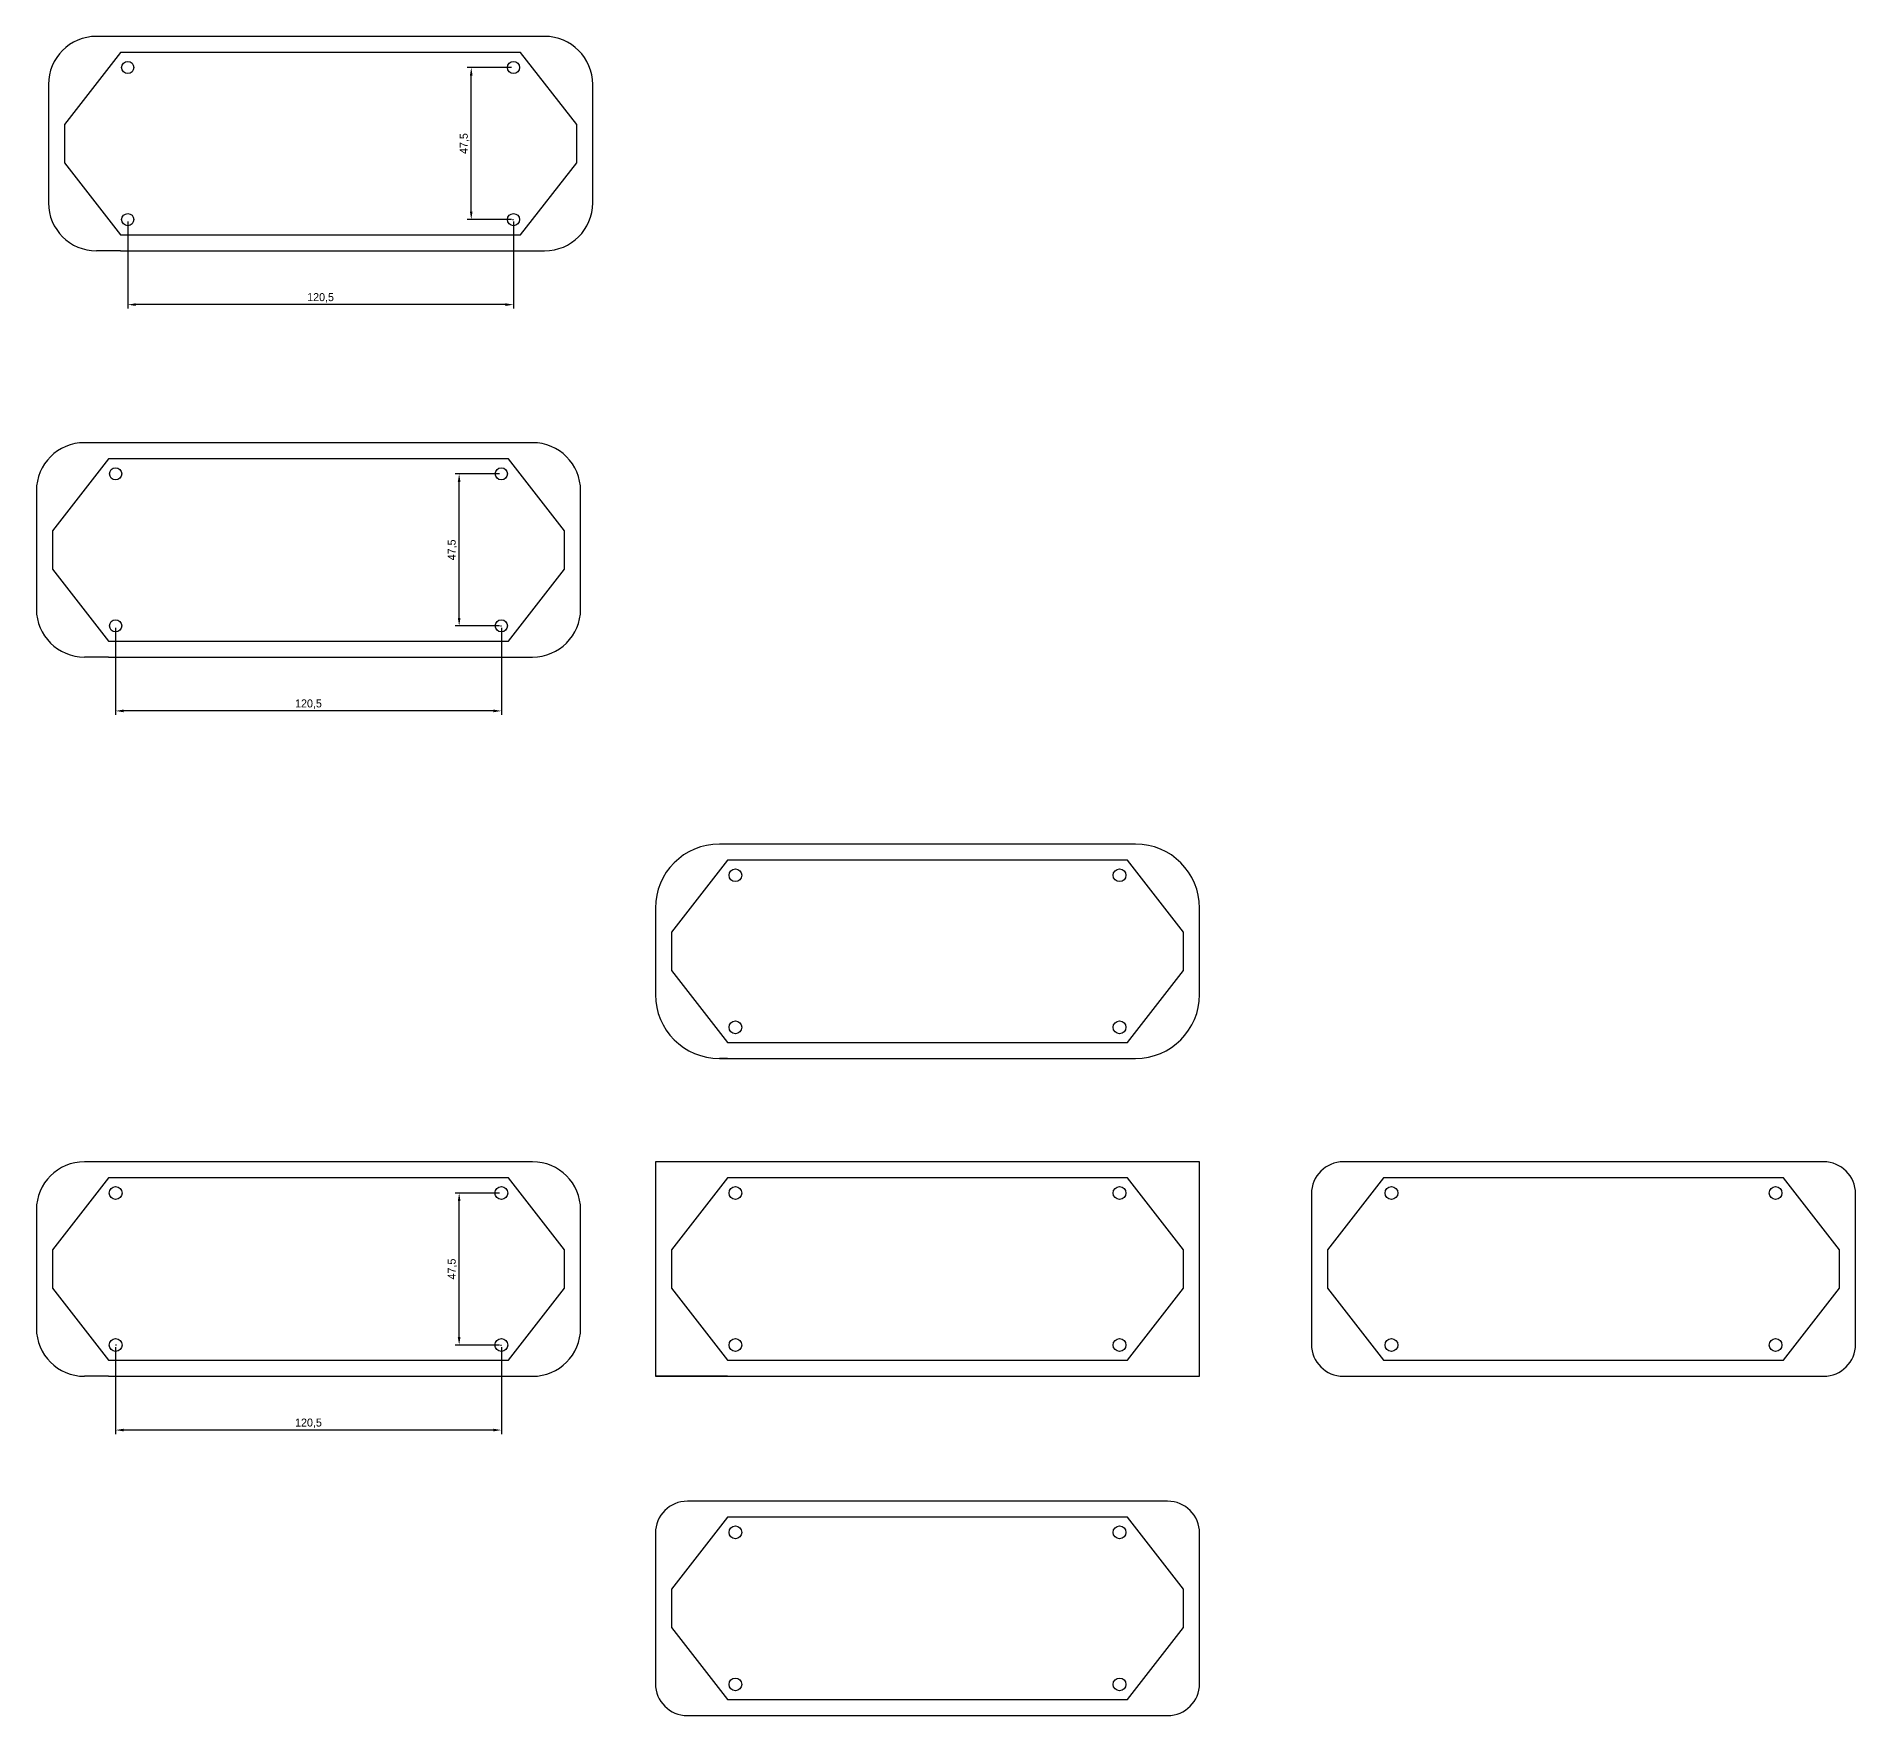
# Model space of a CAD drawing. Header units: millimetres. Extents: x -350 to 1739, y -657 to -133.
# Drawn here: x -350 to 218, y -657 to -133 of the extents above; entities that cross this region are included whole.
import ezdxf

# ---------------------------------------------------------------- set-up
doc = ezdxf.new("R2010")
doc.units = ezdxf.units.MM
doc.layers.get('0').update_dxf_attribs({"true_color": 0xc2ced6})
doc.styles.get("Standard").update_dxf_attribs({"font": ''})
doc.styles.get('Standard').set_extended_font_data('Great Vibes')
doc.dimstyles.new('ISO-25', dxfattribs={"dimtxt": 2.5, "dimasz": 2.5, "dimexe": 1.25, "dimexo": 0.625, "dimtad": 1, "dimtxsty": 'Standard', "dimcen": 2.5, "dimadec": 0, "dimazin": 0, "dimtfac": 1, "dimtmove": 0, "dimatfit": 3, "dimfxl": 1, "dimarcsym": 0})

# ---------------------------------------------------------------- blocks, each defined once
blk = doc.blocks.new('*D1')
at = {"color": 0, "lineweight": -2, "transparency": 16777216}
for p, q in [((-205.7, -494.15), (-219.51, -494.15)), ((-218.26, -539.15), (-218.26, -496.65)), ((-205.7, -541.65), (-219.51, -541.65))]:
    blk.add_line(p, q, dxfattribs=at)
at = {"color": 0, "transparency": 16777216}
for points in [[(-218.68, -496.65), (-217.84, -496.65), (-218.26, -494.15)], [(-218.68, -539.15), (-217.84, -539.15), (-218.26, -541.65)]]:
    blk.add_solid(points, dxfattribs=at)
at = {"layer": 'Defpoints', "color": 0, "transparency": 16777216}
for p in [(-218.26, -494.15), (-205.08, -494.15), (-205.08, -541.65)]:
    blk.add_point(p, dxfattribs=at)
at = {"color": 0, "transparency": 16777216, "insert": (-220.37, -517.9), "char_height": 2.5, "attachment_point": 5, "rotation": 90}
blk.add_mtext('47,5', dxfattribs=at)
blk = doc.blocks.new('*D2')
at = {"color": 0, "lineweight": -2, "transparency": 16777216}
for p, q in [((-325.58, -542.28), (-325.58, -569.47)), ((-205.08, -542.28), (-205.08, -569.47)), ((-207.58, -568.22), (-323.08, -568.22))]:
    blk.add_line(p, q, dxfattribs=at)
at = {"color": 0, "transparency": 16777216}
for points in [[(-323.08, -567.8), (-323.08, -568.63), (-325.58, -568.22)], [(-207.58, -567.8), (-207.58, -568.63), (-205.08, -568.22)]]:
    blk.add_solid(points, dxfattribs=at)
at = {"layer": 'Defpoints', "color": 0, "transparency": 16777216}
for p in [(-325.58, -541.65), (-205.08, -541.65), (-325.58, -568.22)]:
    blk.add_point(p, dxfattribs=at)
at = {"color": 0, "transparency": 16777216, "insert": (-265.33, -566.1), "char_height": 2.5, "attachment_point": 5}
blk.add_mtext('120,5', dxfattribs=at)
blk = doc.blocks.new('*D4')
at = {"color": 0, "lineweight": -2, "transparency": 16777216}
for p, q in [((-205.7, -269.46), (-219.51, -269.46)), ((-218.26, -314.46), (-218.26, -271.96)), ((-205.7, -316.96), (-219.51, -316.96))]:
    blk.add_line(p, q, dxfattribs=at)
at = {"color": 0, "transparency": 16777216}
for points in [[(-218.68, -271.96), (-217.84, -271.96), (-218.26, -269.46)], [(-218.68, -314.46), (-217.84, -314.46), (-218.26, -316.96)]]:
    blk.add_solid(points, dxfattribs=at)
at = {"layer": 'Defpoints', "color": 0, "transparency": 16777216}
for p in [(-218.26, -269.46), (-205.08, -269.46), (-205.08, -316.96)]:
    blk.add_point(p, dxfattribs=at)
at = {"color": 0, "transparency": 16777216, "insert": (-220.37, -293.21), "char_height": 2.5, "attachment_point": 5, "rotation": 90}
blk.add_mtext('47,5', dxfattribs=at)
blk = doc.blocks.new('*D5')
at = {"color": 0, "lineweight": -2, "transparency": 16777216}
for p, q in [((-325.58, -317.58), (-325.58, -344.77)), ((-205.08, -317.58), (-205.08, -344.77)), ((-207.58, -343.52), (-323.08, -343.52))]:
    blk.add_line(p, q, dxfattribs=at)
at = {"color": 0, "transparency": 16777216}
for points in [[(-323.08, -343.1), (-323.08, -343.94), (-325.58, -343.52)], [(-207.58, -343.1), (-207.58, -343.94), (-205.08, -343.52)]]:
    blk.add_solid(points, dxfattribs=at)
at = {"layer": 'Defpoints', "color": 0, "transparency": 16777216}
for p in [(-325.58, -316.96), (-205.08, -316.96), (-325.58, -343.52)]:
    blk.add_point(p, dxfattribs=at)
at = {"color": 0, "transparency": 16777216, "insert": (-265.33, -341.41), "char_height": 2.5, "attachment_point": 5}
blk.add_mtext('120,5', dxfattribs=at)
blk = doc.blocks.new('*D6')
at = {"color": 0, "lineweight": -2, "transparency": 16777216}
for p, q in [((-201.92, -142.51), (-215.73, -142.51)), ((-214.48, -187.51), (-214.48, -145.01)), ((-201.92, -190.01), (-215.73, -190.01))]:
    blk.add_line(p, q, dxfattribs=at)
at = {"color": 0, "transparency": 16777216}
for points in [[(-214.9, -145.01), (-214.07, -145.01), (-214.48, -142.51)], [(-214.9, -187.51), (-214.07, -187.51), (-214.48, -190.01)]]:
    blk.add_solid(points, dxfattribs=at)
at = {"layer": 'Defpoints', "color": 0, "transparency": 16777216}
for p in [(-214.48, -142.51), (-201.3, -142.51), (-201.3, -190.01)]:
    blk.add_point(p, dxfattribs=at)
at = {"color": 0, "transparency": 16777216, "insert": (-216.59, -166.26), "char_height": 2.5, "attachment_point": 5, "rotation": 90}
blk.add_mtext('47,5', dxfattribs=at)
blk = doc.blocks.new('*D7')
at = {"color": 0, "lineweight": -2, "transparency": 16777216}
for p, q in [((-321.8, -190.64), (-321.8, -217.83)), ((-201.3, -190.64), (-201.3, -217.83)), ((-203.8, -216.58), (-319.3, -216.58))]:
    blk.add_line(p, q, dxfattribs=at)
at = {"color": 0, "transparency": 16777216}
for points in [[(-319.3, -216.16), (-319.3, -216.99), (-321.8, -216.58)], [(-203.8, -216.16), (-203.8, -216.99), (-201.3, -216.58)]]:
    blk.add_solid(points, dxfattribs=at)
at = {"layer": 'Defpoints', "color": 0, "transparency": 16777216}
for p in [(-321.8, -190.01), (-201.3, -190.01), (-321.8, -216.58)]:
    blk.add_point(p, dxfattribs=at)
at = {"color": 0, "transparency": 16777216, "insert": (-261.55, -214.46), "char_height": 2.5, "attachment_point": 5}
blk.add_mtext('120,5', dxfattribs=at)

msp = doc.modelspace()

# ---------------------------------------------------------------- linework, layer by layer
for p, q in [((-191.548, -132.762), (-331.548, -132.762)), ((-324.048, -137.762), (-341.548, -160.262)), ((-199.048, -137.762), (-324.048, -137.762)), ((-181.548, -160.262), (-199.048, -137.762)), ((-346.548, -147.762), (-346.548, -184.762)), ((-176.548, -184.762), (-176.548, -147.762)), ((-341.548, -160.262), (-341.548, -172.262)), ((-181.548, -172.262), (-181.548, -160.262)), ((-341.548, -172.262), (-324.048, -194.762)), ((-199.048, -194.762), (-181.548, -172.262)), ((-201.548, -190.012), (-201.298, -190.012)), ((-324.048, -194.762), (-199.048, -194.762)), ((-324.048, -199.762), (-331.548, -199.762)), ((-324.048, -199.762), (-191.548, -199.762)), ((-195.326, -259.706), (-335.326, -259.706)), ((-327.826, -264.706), (-345.326, -287.206)), ((-202.826, -264.706), (-327.826, -264.706)), ((-185.326, -287.206), (-202.826, -264.706)), ((-350.326, -274.706), (-350.326, -311.706)), ((-180.326, -311.706), (-180.326, -274.706)), ((-345.326, -287.206), (-345.326, -299.206)), ((-185.326, -299.206), (-185.326, -287.206)), ((-345.326, -299.206), (-327.826, -321.706)), ((-202.826, -321.706), (-185.326, -299.206)), ((-205.326, -316.956), (-205.076, -316.956)), ((-327.826, -321.706), (-202.826, -321.706)), ((-327.826, -326.706), (-335.326, -326.706)), ((-327.826, -326.706), (-195.326, -326.706)), ((-6.962, -385.117), (-136.962, -385.117)), ((-134.462, -390.117), (-151.962, -412.617)), ((-9.462, -390.117), (-134.462, -390.117)), ((8.038, -412.617), (-9.462, -390.117)), ((-156.962, -405.117), (-156.962, -432.117)), ((13.038, -432.117), (13.038, -405.117)), ((-151.962, -412.617), (-151.962, -424.617)), ((8.038, -424.617), (8.038, -412.617)), ((-151.962, -424.617), (-134.462, -447.117)), ((-9.462, -447.117), (8.038, -424.617)), ((-134.462, -447.117), (-9.462, -447.117)), ((-134.462, -452.117), (-136.962, -452.117)), ((-136.962, -452.117), (-6.962, -452.117)), ((-195.326, -484.403), (-335.326, -484.403)), ((13.038, -484.403), (-156.962, -484.403)), ((-156.962, -484.403), (-156.962, -551.403)), ((13.038, -551.403), (13.038, -484.403)), ((207.976, -484.403), (57.976, -484.403)), ((87.386, -484.403), (87.386, -484.403)), ((-327.826, -489.403), (-345.326, -511.903)), ((-202.826, -489.403), (-327.826, -489.403)), ((-185.326, -511.903), (-202.826, -489.403)), ((-134.462, -489.403), (-151.962, -511.903)), ((-9.462, -489.403), (-134.462, -489.403)), ((8.038, -511.903), (-9.462, -489.403)), ((47.976, -494.403), (47.976, -541.403)), ((70.476, -489.403), (52.976, -511.903)), ((195.476, -489.403), (70.476, -489.403)), ((212.976, -511.903), (195.476, -489.403)), ((217.976, -541.403), (217.976, -494.403)), ((-350.326, -499.403), (-350.326, -536.403)), ((-180.326, -536.403), (-180.326, -499.403)), ((-345.326, -511.903), (-345.326, -523.903)), ((-185.326, -523.903), (-185.326, -511.903)), ((-151.962, -511.903), (-151.962, -523.903)), ((8.038, -523.903), (8.038, -511.903)), ((52.976, -511.903), (52.976, -523.903)), ((212.976, -523.903), (212.976, -511.903)), ((-345.326, -523.903), (-327.826, -546.403)), ((-202.826, -546.403), (-185.326, -523.903)), ((-151.962, -523.903), (-134.462, -546.403)), ((-9.462, -546.403), (8.038, -523.903)), ((52.976, -523.903), (70.476, -546.403)), ((195.476, -546.403), (212.976, -523.903)), ((-325.326, -541.653), (-325.576, -541.653)), ((-205.326, -541.653), (-205.076, -541.653)), ((-327.826, -546.403), (-202.826, -546.403)), ((-134.462, -546.403), (-9.462, -546.403)), ((70.476, -546.403), (195.476, -546.403)), ((-327.826, -551.403), (-335.326, -551.403)), ((-327.826, -551.403), (-195.326, -551.403)), ((-134.462, -551.403), (-156.962, -551.403)), ((-156.962, -551.403), (13.038, -551.403)), ((57.976, -551.403), (207.976, -551.403)), ((3.038, -590.436), (-146.962, -590.436)), ((-134.462, -595.436), (-151.962, -617.936)), ((-9.462, -595.436), (-134.462, -595.436)), ((8.038, -617.936), (-9.462, -595.436)), ((-156.962, -600.436), (-156.962, -647.436)), ((13.038, -647.436), (13.038, -600.436)), ((-151.962, -617.936), (-151.962, -629.936)), ((8.038, -629.936), (8.038, -617.936)), ((-151.962, -629.936), (-134.462, -652.436)), ((-9.462, -652.436), (8.038, -629.936)), ((-134.462, -652.436), (-9.462, -652.436)), ((-146.962, -657.436), (3.038, -657.436))]:
    msp.add_line(p, q)
for centre, radius in [((-321.798, -142.512), 1.9), ((-201.298, -142.512), 1.9), ((-321.798, -190.012), 1.9), ((-201.298, -190.012), 1.9), ((-325.576, -269.456), 1.9), ((-205.076, -269.456), 1.9), ((-325.576, -316.956), 1.9), ((-205.076, -316.956), 1.9), ((-131.962, -394.867), 2), ((-11.962, -394.867), 2), ((-131.962, -442.367), 2), ((-11.962, -442.367), 2), ((-325.576, -494.153), 2), ((-205.076, -494.153), 2), ((-131.962, -494.153), 2), ((-11.962, -494.153), 2), ((72.976, -494.153), 2), ((192.976, -494.153), 2), ((-325.576, -541.653), 2), ((-205.076, -541.653), 2), ((-131.962, -541.653), 2), ((-11.962, -541.653), 2), ((72.976, -541.653), 2), ((192.976, -541.653), 2), ((-131.962, -600.186), 2), ((-11.962, -600.186), 2), ((-131.962, -647.686), 2), ((-11.962, -647.686), 2)]:
    msp.add_circle(centre, radius)
for centre, radius, start, end in [((-331.548, -147.762), 15, 90, 180), ((-191.548, -147.762), 15, 0, 90), ((-331.548, -184.762), 15, 180, 270), ((-191.548, -184.762), 15, 270, 0), ((-335.326, -274.706), 15, 90, 180), ((-195.326, -274.706), 15, 0, 90), ((-335.326, -311.706), 15, 180, 270), ((-195.326, -311.706), 15, 270, 0), ((-136.962, -405.117), 20, 90, 180), ((-6.962, -405.117), 20, 0, 90), ((-136.962, -432.117), 20, 180, 270), ((-6.962, -432.117), 20, 270, 0), ((-335.326, -499.403), 15, 90, 180), ((-195.326, -499.403), 15, 0, 90), ((57.976, -494.403), 10, 90, 180), ((207.976, -494.403), 10, 0, 90), ((-335.326, -536.403), 15, 180, 270), ((-195.326, -536.403), 15, 270, 0), ((57.976, -541.403), 10, 180, 270), ((207.976, -541.403), 10, 270, 0), ((-146.962, -600.436), 10, 90, 180), ((3.038, -600.436), 10, 0, 90), ((-146.962, -647.436), 10, 180, 270), ((3.038, -647.436), 10, 270, 0)]:
    msp.add_arc(centre, radius, start, end)

# ---------------------------------------------------------------- dimensions: what is measured, and where the dimension line sits
for base, p1, p2, picture, middle in [((-214.482, -142.512), (-201.298, -190.012), (-201.298, -142.512), '*D6', (-216.595, -166.262)), ((-218.26, -269.456), (-205.076, -316.956), (-205.076, -269.456), '*D4', (-220.373, -293.206)), ((-218.26, -494.153), (-205.076, -541.653), (-205.076, -494.153), '*D1', (-220.373, -517.903))]:
    dim = msp.add_linear_dim(base=base, p1=p1, p2=p2, angle=90, dimstyle='ISO-25')
    dim.commit()
    dim.dimension.update_dxf_attribs({"geometry": picture, "text_midpoint": middle})
for base, p1, p2, picture, middle in [((-321.798, -216.577), (-201.298, -190.012), (-321.798, -190.012), '*D7', (-261.548, -214.464)), ((-325.576, -343.52), (-205.076, -316.956), (-325.576, -316.956), '*D5', (-265.326, -341.407)), ((-325.576, -568.217), (-205.076, -541.653), (-325.576, -541.653), '*D2', (-265.326, -566.104))]:
    dim = msp.add_linear_dim(base=base, p1=p1, p2=p2, dimstyle='ISO-25')
    dim.commit()
    dim.dimension.update_dxf_attribs({"geometry": picture, "text_midpoint": middle})

doc.saveas('drawing.dxf')
